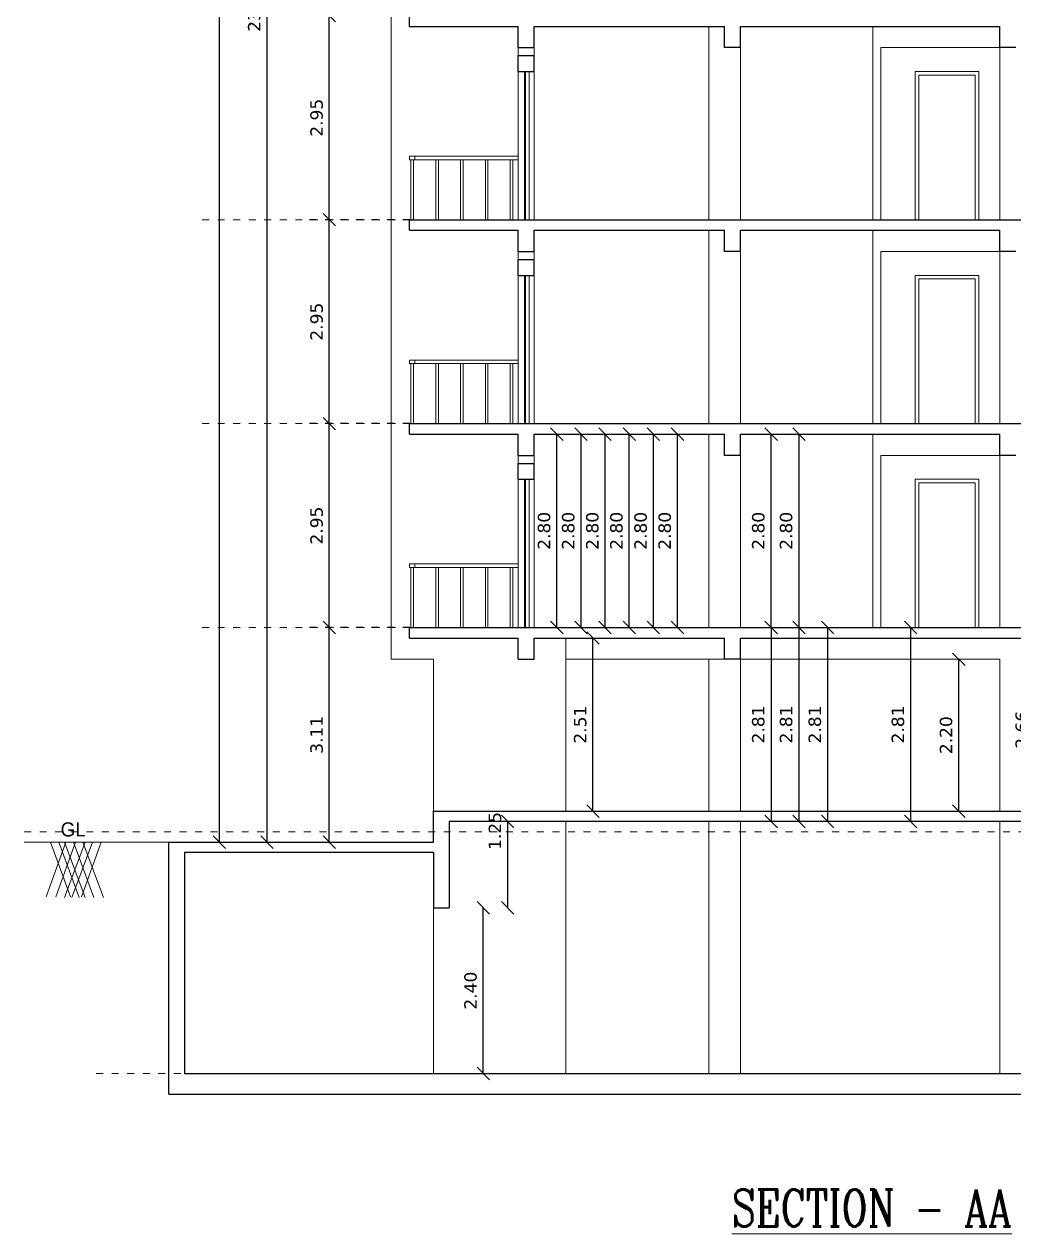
# Model space of a CAD drawing. Header units: metres. Extents: x 609 to 1377, y 679 to 857.
# Drawn here: x 1032.43 to 1046.76, y 678.72 to 696.24 of the extents above; entities that cross this region are included whole.
import ezdxf

# ---------------------------------------------------------------- set-up
doc = ezdxf.new("R2010")
doc.units = ezdxf.units.M
doc.header["$MEASUREMENT"] = 0
doc.header["$PDMODE"] = 2
doc.header["$PDSIZE"] = 50
for name, pattern in [('DOT2', [0.125, 0, -0.125]), ('DOTX2', [0.5, 0, -0.5]), ('HIDDEN', [0.375, 0.25, -0.125]), ('PHANTOM2', [1.25, 0.625, -0.125, 0.125, -0.125, 0.125, -0.125])]:
    doc.linetypes.add(name, pattern=pattern)
doc.layers.get('0').update_dxf_attribs({"lineweight": 0})
doc.layers.get('Defpoints').update_dxf_attribs({"lineweight": 0})
doc.layers.add('BLK_1_BASEMENT_-1_BLDG_FOOTPRINT', color=1, linetype='Continuous', plot=False)
for name, color, linetype, lineweight in [('BLK_1_DRIVERS_TOILET', 165, 'Continuous', 0), ('DIM', 3, 'Continuous', 0), ('DOOR', 8, 'Continuous', 0), ('ED', 30, 'Continuous', 0), ('TEXT', 7, 'Continuous', 0), ('wall', 7, 'Continuous', 0)]:
    doc.layers.add(name, color=color, linetype=linetype, lineweight=lineweight)
for name, color, linetype in [('BLK_1_FLR_0_AC_ROOM_1', 117, 'Continuous'), ('BLK_1_FLR_0_BATH_HT', 205, 'Continuous'), ('BLK_1_FLR_0_REGULAR_ROOM_1', 117, 'Continuous'), ('BLK_1_FLR_0_REGULAR_ROOM_2', 117, 'Continuous'), ('BLK_1_FLR_0_REGULAR_ROOM_3', 117, 'Continuous'), ('BLK_1_FLR_1_AC_ROOM_1', 117, 'Continuous'), ('BLK_1_FLR_1_AC_ROOM_2', 117, 'Continuous'), ('BLK_1_FLR_1_AC_ROOM_3', 117, 'Continuous'), ('BLK_1_FLR_1_AC_ROOM_4', 117, 'Continuous'), ('BLK_1_FLR_1_AC_ROOM_5', 117, 'Continuous'), ('BLK_1_FLR_1_AC_ROOM_6', 117, 'Continuous'), ('BLK_1_FLR_1_REGULAR_ROOM_1', 117, 'Continuous'), ('BLK_1_FLR_1_REGULAR_ROOM_2', 117, 'Continuous'), ('COLUMN', 2, 'Continuous'), ('flr hts', 252, 'HIDDEN')]:
    doc.layers.add(name, color=color, linetype=linetype)
doc.styles.add('GPL$0$ROMANC', font='romanc', dxfattribs={"width": 0.75})
doc.styles.get("Standard").update_dxf_attribs({"font": 'verdana.ttf', "height": 0.18})
doc.styles.add('USA', font='GOTHIC.TTF', dxfattribs={"width": 0.8})
doc.dimstyles.new('ED', dxfattribs={"dimscale": 0, "dimtxt": 0.18, "dimasz": 0.18, "dimexe": 0, "dimexo": 0, "dimgap": 0.09, "dimtad": 1, "dimtoh": 1, "dimzin": 3, "dimdsep": 46, "dimtxsty": 'Standard', "dimblk": 'OBLIQUE', "dimcen": 0.09, "dimse1": 1, "dimse2": 1, "dimclrd": 251, "dimclrt": 30, "dimadec": 0, "dimazin": 0, "dimtfac": 1, "dimtmove": 0, "dimatfit": 3, "dimldrblk": 'ARCHTICK', "dimfxl": 1, "dimtolj": 1, "dimtzin": 0, "dimarcsym": 0})
doc.dimstyles.get("Standard").update_dxf_attribs({"dimscale": 0, "dimtxt": 0.18, "dimasz": 0.18, "dimexe": 0.18, "dimexo": 0.0625, "dimgap": 0.09, "dimtad": 1, "dimtoh": 1, "dimzin": 0, "dimdsep": 46, "dimtxsty": 'Standard', "dimblk": 'OBLIQUE', "dimcen": 0.09, "dimse1": 1, "dimse2": 1, "dimadec": 0, "dimazin": 0, "dimtfac": 1, "dimtofl": 0, "dimtmove": 0, "dimatfit": 3, "dimldrblk": 'OBLIQUE', "dimfxl": 1, "dimtolj": 1, "dimtzin": 0, "dimarcsym": 0})

# ---------------------------------------------------------------- blocks, each defined once
blk = doc.blocks.new('_Oblique')
at = {"color": 0, "linetype": 'ByBlock', "lineweight": -2}
blk.add_line((-0.5, -0.5), (0.5, 0.5), dxfattribs=at)
blk = doc.blocks.new('*D91')
at = {"layer": 'Defpoints', "color": 0}
for p in [(1036.844, 687.498), (1038.352, 687.498), (1038.352, 684.388)]:
    blk.add_point(p, dxfattribs=at)
at = {"layer": 'ED', "color": 251, "lineweight": -2}
blk.add_line((1036.844, 684.388), (1036.844, 687.498), dxfattribs=at)
at = {"layer": 'ED', "color": 251, "lineweight": -2, "xscale": 0.18, "yscale": 0.18, "zscale": 0.18}
for p, rotation in [((1036.844, 687.498), 90), ((1036.844, 684.388), 270)]:
    blk.add_blockref('_Oblique', p, dxfattribs=dict(at, rotation=rotation))
at = {"layer": 'ED', "color": 30, "insert": (1036.661, 685.943), "char_height": 0.18, "attachment_point": 5, "rotation": 90}
blk.add_mtext('\\A1;3.11', dxfattribs=at)
blk = doc.blocks.new('_ArchTick')
at = {"color": 0, "const_width": 0.15}
blk.add_lwpolyline([(-0.5, -0.5), (0.5, 0.5)], dxfattribs=at)
blk = doc.blocks.new('*D92')
at = {"layer": 'Defpoints', "color": 0}
for p in [(1036.844, 690.451), (1038.007, 690.451), (1038.252, 687.498)]:
    blk.add_point(p, dxfattribs=at)
at = {"layer": 'ED', "color": 251, "lineweight": -2}
blk.add_line((1036.844, 687.498), (1036.844, 690.451), dxfattribs=at)
at = {"layer": 'ED', "color": 251, "lineweight": -2, "xscale": 0.18, "yscale": 0.18, "zscale": 0.18}
for p, rotation in [((1036.844, 690.451), 90), ((1036.844, 687.498), 270)]:
    blk.add_blockref('_Oblique', p, dxfattribs=dict(at, rotation=rotation))
at = {"layer": 'ED', "color": 30, "insert": (1036.661, 688.974), "char_height": 0.18, "attachment_point": 5, "rotation": 90}
blk.add_mtext('\\A1;2.95', dxfattribs=at)
blk = doc.blocks.new('*D93')
at = {"layer": 'Defpoints', "color": 0}
for p in [(1036.844, 693.404), (1038.007, 693.404), (1038.007, 690.451)]:
    blk.add_point(p, dxfattribs=at)
at = {"layer": 'ED', "color": 251, "lineweight": -2}
blk.add_line((1036.844, 690.451), (1036.844, 693.404), dxfattribs=at)
at = {"layer": 'ED', "color": 251, "lineweight": -2, "xscale": 0.18, "yscale": 0.18, "zscale": 0.18}
for p, rotation in [((1036.844, 693.404), 90), ((1036.844, 690.451), 270)]:
    blk.add_blockref('_Oblique', p, dxfattribs=dict(at, rotation=rotation))
at = {"layer": 'ED', "color": 30, "insert": (1036.661, 691.928), "char_height": 0.18, "attachment_point": 5, "rotation": 90}
blk.add_mtext('\\A1;2.95', dxfattribs=at)
blk = doc.blocks.new('*D94')
at = {"layer": 'Defpoints', "color": 0}
for p in [(1036.844, 696.358), (1038.007, 696.358), (1038.007, 693.404)]:
    blk.add_point(p, dxfattribs=at)
at = {"layer": 'ED', "color": 251, "lineweight": -2}
blk.add_line((1036.844, 693.404), (1036.844, 696.358), dxfattribs=at)
at = {"layer": 'ED', "color": 251, "lineweight": -2, "xscale": 0.18, "yscale": 0.18, "zscale": 0.18}
for p, rotation in [((1036.844, 696.358), 90), ((1036.844, 693.404), 270)]:
    blk.add_blockref('_Oblique', p, dxfattribs=dict(at, rotation=rotation))
at = {"layer": 'ED', "color": 30, "insert": (1036.661, 694.881), "char_height": 0.18, "attachment_point": 5, "rotation": 90}
blk.add_mtext('\\A1;2.95', dxfattribs=at)
blk = doc.blocks.new('*D28')
at = {"layer": 'Defpoints', "color": 0}
for p in [(1035.942, 708.171), (1036.844, 708.171), (1036.844, 684.388)]:
    blk.add_point(p, dxfattribs=at)
at = {"layer": 'ED', "color": 251, "lineweight": -2}
blk.add_line((1035.942, 684.388), (1035.942, 708.171), dxfattribs=at)
at = {"layer": 'ED', "color": 251, "lineweight": -2, "xscale": 0.18, "yscale": 0.18, "zscale": 0.18}
for p, rotation in [((1035.942, 708.171), 90), ((1035.942, 684.388), 270)]:
    blk.add_blockref('_Oblique', p, dxfattribs=dict(at, rotation=rotation))
at = {"layer": 'ED', "color": 30, "insert": (1035.758, 696.479), "char_height": 0.18, "attachment_point": 5, "rotation": 90}
blk.add_mtext('\\A1;23.78', dxfattribs=at)
blk = doc.blocks.new('*D97')
at = {"layer": 'Defpoints', "color": 0}
for p in [(1035.252, 714.304), (1046.556, 714.304), (1036.126, 684.388)]:
    blk.add_point(p, dxfattribs=at)
at = {"layer": 'ED', "color": 251, "lineweight": -2}
blk.add_line((1035.252, 684.388), (1035.252, 714.304), dxfattribs=at)
at = {"layer": 'ED', "color": 251, "lineweight": -2, "xscale": 0.18, "yscale": 0.18, "zscale": 0.18}
for p, rotation in [((1035.252, 714.304), 90), ((1035.252, 684.388), 270)]:
    blk.add_blockref('_Oblique', p, dxfattribs=dict(at, rotation=rotation))
at = {"layer": 'ED', "color": 30, "insert": (1035.069, 699.496), "char_height": 0.18, "attachment_point": 5, "rotation": 90}
blk.add_mtext('\\A1;29.92', dxfattribs=at)
blk = doc.blocks.new('*D99')
at = {"layer": 'Defpoints', "color": 0}
for p in [(1045.96, 687.038), (1046.556, 687.038), (1046.556, 684.838)]:
    blk.add_point(p, dxfattribs=at)
at = {"layer": 'ED', "color": 251, "lineweight": -2}
blk.add_line((1045.96, 684.838), (1045.96, 687.038), dxfattribs=at)
at = {"layer": 'ED', "color": 251, "lineweight": -2, "xscale": 0.18, "yscale": 0.18, "zscale": 0.18}
for p, rotation in [((1045.96, 687.038), 90), ((1045.96, 684.838), 270)]:
    blk.add_blockref('_Oblique', p, dxfattribs=dict(at, rotation=rotation))
at = {"layer": 'ED', "color": 30, "insert": (1045.776, 685.938), "char_height": 0.18, "attachment_point": 5, "rotation": 90}
blk.add_mtext('\\A1;2.20', dxfattribs=at)
blk = doc.blocks.new('*D142')
at = {"layer": 'BLK_1_FLR_0_REGULAR_ROOM_1', "color": 0, "lineweight": -2}
blk.add_line((1043.242, 687.498), (1043.242, 684.688), dxfattribs=at)
at = {"layer": 'Defpoints', "color": 0}
for p in [(1042.799, 687.498), (1042.799, 684.688), (1043.242, 684.688)]:
    blk.add_point(p, dxfattribs=at)
at = {"layer": 'BLK_1_FLR_0_REGULAR_ROOM_1', "color": 0, "lineweight": -2, "xscale": 0.18, "yscale": 0.18, "zscale": 0.18}
for p, rotation in [((1043.242, 687.498), 90), ((1043.242, 684.688), 270)]:
    blk.add_blockref('_Oblique', p, dxfattribs=dict(at, rotation=rotation))
at = {"layer": 'BLK_1_FLR_0_REGULAR_ROOM_1', "color": 0, "insert": (1043.057, 686.093), "char_height": 0.18, "attachment_point": 5, "rotation": 90}
blk.add_mtext('\\A1;2.81', dxfattribs=at)
blk = doc.blocks.new('*D143')
at = {"layer": 'BLK_1_FLR_0_REGULAR_ROOM_2', "color": 0, "lineweight": -2}
blk.add_line((1043.644, 687.498), (1043.644, 684.688), dxfattribs=at)
at = {"layer": 'Defpoints', "color": 0}
for p in [(1042.799, 687.498), (1042.799, 684.688), (1043.644, 684.688)]:
    blk.add_point(p, dxfattribs=at)
at = {"layer": 'BLK_1_FLR_0_REGULAR_ROOM_2', "color": 0, "lineweight": -2, "xscale": 0.18, "yscale": 0.18, "zscale": 0.18}
for p, rotation in [((1043.644, 687.498), 90), ((1043.644, 684.688), 270)]:
    blk.add_blockref('_Oblique', p, dxfattribs=dict(at, rotation=rotation))
at = {"layer": 'BLK_1_FLR_0_REGULAR_ROOM_2', "color": 0, "insert": (1043.46, 686.093), "char_height": 0.18, "attachment_point": 5, "rotation": 90}
blk.add_mtext('\\A1;2.81', dxfattribs=at)
blk = doc.blocks.new('*D144')
at = {"layer": 'BLK_1_FLR_1_REGULAR_ROOM_1', "color": 0, "lineweight": -2}
blk.add_line((1043.242, 687.498), (1043.242, 690.298), dxfattribs=at)
at = {"layer": 'Defpoints', "color": 0}
for p in [(1042.799, 690.298), (1043.242, 690.298), (1042.799, 687.498)]:
    blk.add_point(p, dxfattribs=at)
at = {"layer": 'BLK_1_FLR_1_REGULAR_ROOM_1', "color": 0, "lineweight": -2, "xscale": 0.18, "yscale": 0.18, "zscale": 0.18}
for p, rotation in [((1043.242, 690.298), 90), ((1043.242, 687.498), 270)]:
    blk.add_blockref('_Oblique', p, dxfattribs=dict(at, rotation=rotation))
at = {"layer": 'BLK_1_FLR_1_REGULAR_ROOM_1', "color": 0, "insert": (1043.057, 688.898), "char_height": 0.18, "attachment_point": 5, "rotation": 90}
blk.add_mtext('\\A1;2.80', dxfattribs=at)
blk = doc.blocks.new('*D145')
at = {"layer": 'BLK_1_FLR_1_REGULAR_ROOM_2', "color": 0, "lineweight": -2}
blk.add_line((1043.644, 690.298), (1043.644, 687.498), dxfattribs=at)
at = {"layer": 'Defpoints', "color": 0}
for p in [(1042.799, 690.298), (1042.799, 687.498), (1043.644, 687.498)]:
    blk.add_point(p, dxfattribs=at)
at = {"layer": 'BLK_1_FLR_1_REGULAR_ROOM_2', "color": 0, "lineweight": -2, "xscale": 0.18, "yscale": 0.18, "zscale": 0.18}
for p, rotation in [((1043.644, 690.298), 90), ((1043.644, 687.498), 270)]:
    blk.add_blockref('_Oblique', p, dxfattribs=dict(at, rotation=rotation))
at = {"layer": 'BLK_1_FLR_1_REGULAR_ROOM_2', "color": 0, "insert": (1043.46, 688.898), "char_height": 0.18, "attachment_point": 5, "rotation": 90}
blk.add_mtext('\\A1;2.80', dxfattribs=at)
blk = doc.blocks.new('*D179')
at = {"layer": 'BLK_1_FLR_1_AC_ROOM_1', "color": 0, "lineweight": -2}
blk.add_line((1040.139, 687.498), (1040.139, 690.298), dxfattribs=at)
at = {"layer": 'Defpoints', "color": 0}
for p in [(1039.809, 690.298), (1040.139, 690.298), (1039.809, 687.498)]:
    blk.add_point(p, dxfattribs=at)
at = {"layer": 'BLK_1_FLR_1_AC_ROOM_1', "color": 0, "lineweight": -2, "xscale": 0.18, "yscale": 0.18, "zscale": 0.18}
for p, rotation in [((1040.139, 690.298), 90), ((1040.139, 687.498), 270)]:
    blk.add_blockref('_Oblique', p, dxfattribs=dict(at, rotation=rotation))
at = {"layer": 'BLK_1_FLR_1_AC_ROOM_1', "color": 0, "insert": (1039.955, 688.898), "char_height": 0.18, "attachment_point": 5, "rotation": 90}
blk.add_mtext('\\A1;2.80', dxfattribs=at)
blk = doc.blocks.new('*D315')
at = {"layer": 'BLK_1_FLR_1_AC_ROOM_2', "color": 0, "lineweight": -2}
blk.add_line((1040.489, 687.498), (1040.489, 690.298), dxfattribs=at)
at = {"layer": 'Defpoints', "color": 0}
for p in [(1040.139, 690.298), (1040.489, 690.298), (1040.255, 687.498)]:
    blk.add_point(p, dxfattribs=at)
at = {"layer": 'BLK_1_FLR_1_AC_ROOM_2', "color": 0, "lineweight": -2, "xscale": 0.18, "yscale": 0.18, "zscale": 0.18}
for p, rotation in [((1040.489, 690.298), 90), ((1040.489, 687.498), 270)]:
    blk.add_blockref('_Oblique', p, dxfattribs=dict(at, rotation=rotation))
at = {"layer": 'BLK_1_FLR_1_AC_ROOM_2', "color": 0, "insert": (1040.305, 688.898), "char_height": 0.18, "attachment_point": 5, "rotation": 90}
blk.add_mtext('\\A1;2.80', dxfattribs=at)
blk = doc.blocks.new('*D316')
at = {"layer": 'BLK_1_FLR_1_AC_ROOM_3', "color": 0, "lineweight": -2}
blk.add_line((1040.838, 687.498), (1040.838, 690.298), dxfattribs=at)
at = {"layer": 'Defpoints', "color": 0}
for p in [(1040.489, 690.298), (1040.838, 690.298), (1040.605, 687.498)]:
    blk.add_point(p, dxfattribs=at)
at = {"layer": 'BLK_1_FLR_1_AC_ROOM_3', "color": 0, "lineweight": -2, "xscale": 0.18, "yscale": 0.18, "zscale": 0.18}
for p, rotation in [((1040.838, 690.298), 90), ((1040.838, 687.498), 270)]:
    blk.add_blockref('_Oblique', p, dxfattribs=dict(at, rotation=rotation))
at = {"layer": 'BLK_1_FLR_1_AC_ROOM_3', "color": 0, "insert": (1040.654, 688.898), "char_height": 0.18, "attachment_point": 5, "rotation": 90}
blk.add_mtext('\\A1;2.80', dxfattribs=at)
blk = doc.blocks.new('*D317')
at = {"layer": 'BLK_1_FLR_1_AC_ROOM_4', "color": 0, "lineweight": -2}
blk.add_line((1041.187, 687.498), (1041.187, 690.298), dxfattribs=at)
at = {"layer": 'Defpoints', "color": 0}
for p in [(1040.838, 690.298), (1041.187, 690.298), (1040.954, 687.498)]:
    blk.add_point(p, dxfattribs=at)
at = {"layer": 'BLK_1_FLR_1_AC_ROOM_4', "color": 0, "lineweight": -2, "xscale": 0.18, "yscale": 0.18, "zscale": 0.18}
for p, rotation in [((1041.187, 690.298), 90), ((1041.187, 687.498), 270)]:
    blk.add_blockref('_Oblique', p, dxfattribs=dict(at, rotation=rotation))
at = {"layer": 'BLK_1_FLR_1_AC_ROOM_4', "color": 0, "insert": (1041.003, 688.898), "char_height": 0.18, "attachment_point": 5, "rotation": 90}
blk.add_mtext('\\A1;2.80', dxfattribs=at)
blk = doc.blocks.new('*D318')
at = {"layer": 'BLK_1_FLR_1_AC_ROOM_5', "color": 0, "lineweight": -2}
blk.add_line((1041.537, 687.498), (1041.537, 690.298), dxfattribs=at)
at = {"layer": 'Defpoints', "color": 0}
for p in [(1041.187, 690.298), (1041.537, 690.298), (1041.303, 687.498)]:
    blk.add_point(p, dxfattribs=at)
at = {"layer": 'BLK_1_FLR_1_AC_ROOM_5', "color": 0, "lineweight": -2, "xscale": 0.18, "yscale": 0.18, "zscale": 0.18}
for p, rotation in [((1041.537, 690.298), 90), ((1041.537, 687.498), 270)]:
    blk.add_blockref('_Oblique', p, dxfattribs=dict(at, rotation=rotation))
at = {"layer": 'BLK_1_FLR_1_AC_ROOM_5', "color": 0, "insert": (1041.353, 688.898), "char_height": 0.18, "attachment_point": 5, "rotation": 90}
blk.add_mtext('\\A1;2.80', dxfattribs=at)
blk = doc.blocks.new('*D319')
at = {"layer": 'BLK_1_FLR_1_AC_ROOM_6', "color": 0, "lineweight": -2}
blk.add_line((1041.886, 687.498), (1041.886, 690.298), dxfattribs=at)
at = {"layer": 'Defpoints', "color": 0}
for p in [(1041.537, 690.298), (1041.886, 690.298), (1041.653, 687.498)]:
    blk.add_point(p, dxfattribs=at)
at = {"layer": 'BLK_1_FLR_1_AC_ROOM_6', "color": 0, "lineweight": -2, "xscale": 0.18, "yscale": 0.18, "zscale": 0.18}
for p, rotation in [((1041.886, 690.298), 90), ((1041.886, 687.498), 270)]:
    blk.add_blockref('_Oblique', p, dxfattribs=dict(at, rotation=rotation))
at = {"layer": 'BLK_1_FLR_1_AC_ROOM_6', "color": 0, "insert": (1041.702, 688.898), "char_height": 0.18, "attachment_point": 5, "rotation": 90}
blk.add_mtext('\\A1;2.80', dxfattribs=at)
blk = doc.blocks.new('*D320')
at = {"layer": 'BLK_1_FLR_0_BATH_HT', "color": 0, "lineweight": -2}
blk.add_line((1045.263, 684.688), (1045.263, 687.498), dxfattribs=at)
at = {"layer": 'Defpoints', "color": 0}
for p in [(1043.953, 687.498), (1045.263, 687.498), (1043.953, 684.688)]:
    blk.add_point(p, dxfattribs=at)
at = {"layer": 'BLK_1_FLR_0_BATH_HT', "color": 0, "lineweight": -2, "xscale": 0.18, "yscale": 0.18, "zscale": 0.18}
for p, rotation in [((1045.263, 687.498), 90), ((1045.263, 684.688), 270)]:
    blk.add_blockref('_Oblique', p, dxfattribs=dict(at, rotation=rotation))
at = {"layer": 'BLK_1_FLR_0_BATH_HT', "color": 0, "insert": (1045.079, 686.093), "char_height": 0.18, "attachment_point": 5, "rotation": 90}
blk.add_mtext('\\A1;2.81', dxfattribs=at)
blk = doc.blocks.new('*D321')
at = {"layer": 'BLK_1_FLR_0_AC_ROOM_1', "color": 0, "lineweight": -2}
blk.add_line((1040.662, 684.838), (1040.662, 687.344), dxfattribs=at)
at = {"layer": 'Defpoints', "color": 0}
for p in [(1040.269, 687.344), (1040.662, 687.344), (1040.269, 684.838)]:
    blk.add_point(p, dxfattribs=at)
at = {"layer": 'BLK_1_FLR_0_AC_ROOM_1', "color": 0, "lineweight": -2, "xscale": 0.18, "yscale": 0.18, "zscale": 0.18}
for p, rotation in [((1040.662, 687.344), 90), ((1040.662, 684.838), 270)]:
    blk.add_blockref('_Oblique', p, dxfattribs=dict(at, rotation=rotation))
at = {"layer": 'BLK_1_FLR_0_AC_ROOM_1', "color": 0, "insert": (1040.478, 686.091), "char_height": 0.18, "attachment_point": 5, "rotation": 90}
blk.add_mtext('\\A1;2.51', dxfattribs=at)
blk = doc.blocks.new('*D322')
at = {"layer": 'BLK_1_FLR_0_REGULAR_ROOM_3', "color": 0, "lineweight": -2}
blk.add_line((1044.06, 687.498), (1044.06, 684.688), dxfattribs=at)
at = {"layer": 'Defpoints', "color": 0}
for p in [(1043.617, 687.498), (1043.617, 684.688), (1044.06, 684.688)]:
    blk.add_point(p, dxfattribs=at)
at = {"layer": 'BLK_1_FLR_0_REGULAR_ROOM_3', "color": 0, "lineweight": -2, "xscale": 0.18, "yscale": 0.18, "zscale": 0.18}
for p, rotation in [((1044.06, 687.498), 90), ((1044.06, 684.688), 270)]:
    blk.add_blockref('_Oblique', p, dxfattribs=dict(at, rotation=rotation))
at = {"layer": 'BLK_1_FLR_0_REGULAR_ROOM_3', "color": 0, "insert": (1043.876, 686.093), "char_height": 0.18, "attachment_point": 5, "rotation": 90}
blk.add_mtext('\\A1;2.81', dxfattribs=at)
blk = doc.blocks.new('*D324')
at = {"layer": 'BLK_1_BASEMENT_-1_BLDG_FOOTPRINT', "color": 0, "lineweight": -2}
blk.add_line((1039.074, 681.038), (1039.074, 683.438), dxfattribs=at)
at = {"layer": 'Defpoints', "color": 0}
for p in [(1038.582, 683.438), (1039.074, 683.438), (1042.339, 681.038)]:
    blk.add_point(p, dxfattribs=at)
at = {"layer": 'BLK_1_BASEMENT_-1_BLDG_FOOTPRINT', "color": 0, "lineweight": -2, "xscale": 0.18, "yscale": 0.18, "zscale": 0.18}
for p, rotation in [((1039.074, 683.438), 90), ((1039.074, 681.038), 270)]:
    blk.add_blockref('_Oblique', p, dxfattribs=dict(at, rotation=rotation))
at = {"layer": 'BLK_1_BASEMENT_-1_BLDG_FOOTPRINT', "color": 0, "insert": (1038.89, 682.238), "char_height": 0.18, "attachment_point": 5, "rotation": 90}
blk.add_mtext('\\A1;2.40', dxfattribs=at)
blk = doc.blocks.new('*D334')
at = {"layer": 'BLK_1_BASEMENT_-1_BLDG_FOOTPRINT', "color": 0, "lineweight": -2}
blk.add_line((1039.428, 683.438), (1039.428, 684.688), dxfattribs=at)
at = {"layer": 'Defpoints', "color": 0}
for p in [(1038.582, 684.688), (1039.428, 684.688), (1038.582, 683.438)]:
    blk.add_point(p, dxfattribs=at)
at = {"layer": 'BLK_1_BASEMENT_-1_BLDG_FOOTPRINT', "color": 0, "lineweight": -2, "xscale": 0.18, "yscale": 0.18, "zscale": 0.18}
for p, rotation in [((1039.428, 684.688), 90), ((1039.428, 683.438), 270)]:
    blk.add_blockref('_Oblique', p, dxfattribs=dict(at, rotation=rotation))
at = {"layer": 'BLK_1_BASEMENT_-1_BLDG_FOOTPRINT', "color": 0, "insert": (1039.244, 684.551), "char_height": 0.18, "attachment_point": 5, "rotation": 90}
blk.add_mtext('\\A1;1.25', dxfattribs=at)
blk = doc.blocks.new('*D357')
at = {"layer": 'BLK_1_DRIVERS_TOILET', "color": 0, "linetype": 'PHANTOM2', "lineweight": -2}
blk.add_line((1047.055, 684.688), (1047.055, 687.344), dxfattribs=at)
at = {"layer": 'Defpoints', "color": 0}
for p in [(1046.556, 687.344), (1047.055, 687.344), (1046.556, 684.688)]:
    blk.add_point(p, dxfattribs=at)
at = {"layer": 'BLK_1_DRIVERS_TOILET', "color": 0, "lineweight": -2, "xscale": 0.18, "yscale": 0.18, "zscale": 0.18}
for p, rotation in [((1047.055, 687.344), 90), ((1047.055, 684.688), 270)]:
    blk.add_blockref('_Oblique', p, dxfattribs=dict(at, rotation=rotation))
at = {"layer": 'BLK_1_DRIVERS_TOILET', "color": 0, "insert": (1046.872, 686.016), "char_height": 0.18, "attachment_point": 5, "rotation": 90}
blk.add_mtext('\\A1;2.66', dxfattribs=at)

msp = doc.modelspace()

# ---------------------------------------------------------------- linework, layer by layer
at = {"color": 251, "linetype": 'DOT2'}
for p, q in [((1035.003, 693.404), (1054.265, 693.404)), ((1035.003, 690.451), (1054.265, 690.451)), ((1035.003, 687.498), (1054.265, 687.498)), ((1032.426, 684.538), (1057.817, 684.538)), ((1033.468, 681.038), (1056.714, 681.038))]:
    msp.add_line(p, q, dxfattribs=at)
msp.add_line((1034.519, 684.388), (1032.426, 684.388))
at = {"layer": 'COLUMN', "linetype": 'Continuous'}
for p, q in [((1038.007, 696.204), (1038.007, 696.358)), ((1038.007, 696.204), (1039.579, 696.204)), ((1039.579, 695.898), (1039.579, 696.204)), ((1039.809, 695.898), (1039.809, 696.204)), ((1039.809, 696.204), (1042.569, 696.204)), ((1042.569, 695.898), (1042.569, 696.204)), ((1042.799, 696.204), (1046.556, 696.204)), ((1042.799, 695.898), (1042.799, 696.204)), ((1046.556, 695.898), (1046.556, 696.204)), ((1039.579, 695.898), (1039.809, 695.898)), ((1042.799, 695.898), (1042.569, 695.898)), ((1046.786, 695.898), (1046.556, 695.898)), ((1039.579, 695.781), (1039.809, 695.781)), ((1039.579, 695.551), (1039.579, 695.781)), ((1039.809, 695.551), (1039.809, 695.781)), ((1039.579, 695.551), (1039.809, 695.551)), ((1038.007, 693.404), (1050.542, 693.404)), ((1038.007, 693.251), (1038.007, 693.404)), ((1038.007, 693.251), (1039.579, 693.251)), ((1039.579, 692.944), (1039.579, 693.251)), ((1039.809, 692.944), (1039.809, 693.251)), ((1039.809, 693.251), (1042.569, 693.251)), ((1042.569, 692.944), (1042.569, 693.251)), ((1042.799, 693.251), (1046.556, 693.251)), ((1042.799, 692.944), (1042.799, 693.251)), ((1046.556, 692.944), (1046.556, 693.251)), ((1039.579, 692.944), (1039.809, 692.944)), ((1042.799, 692.944), (1042.569, 692.944)), ((1046.786, 692.944), (1046.556, 692.944)), ((1039.579, 692.828), (1039.809, 692.828)), ((1039.579, 692.598), (1039.579, 692.828)), ((1039.809, 692.598), (1039.809, 692.828)), ((1039.579, 692.598), (1039.809, 692.598)), ((1038.007, 690.451), (1050.542, 690.451)), ((1038.007, 690.298), (1038.007, 690.451)), ((1038.007, 690.298), (1039.579, 690.298)), ((1039.579, 689.991), (1039.579, 690.298)), ((1039.809, 689.991), (1039.809, 690.298)), ((1039.809, 690.298), (1042.569, 690.298)), ((1042.569, 689.991), (1042.569, 690.298)), ((1042.799, 690.298), (1046.556, 690.298)), ((1042.799, 689.991), (1042.799, 690.298)), ((1046.556, 689.991), (1046.556, 690.298)), ((1039.579, 689.991), (1039.809, 689.991)), ((1042.799, 689.991), (1042.569, 689.991)), ((1046.786, 689.991), (1046.556, 689.991)), ((1039.579, 689.874), (1039.809, 689.874)), ((1039.579, 689.644), (1039.579, 689.874)), ((1039.809, 689.644), (1039.809, 689.874)), ((1039.579, 689.644), (1039.809, 689.644)), ((1038.007, 687.498), (1050.542, 687.498)), ((1038.007, 687.344), (1038.007, 687.498)), ((1038.007, 687.344), (1039.579, 687.344)), ((1039.579, 687.038), (1039.579, 687.344)), ((1039.809, 687.038), (1039.809, 687.344)), ((1039.809, 687.344), (1042.569, 687.344)), ((1042.569, 687.038), (1042.569, 687.344)), ((1042.799, 687.344), (1048.856, 687.344)), ((1042.799, 687.038), (1042.799, 687.344)), ((1039.579, 687.038), (1039.809, 687.038)), ((1042.799, 687.038), (1042.569, 687.038)), ((1038.352, 684.388), (1038.352, 684.838)), ((1038.352, 684.838), (1052.881, 684.838)), ((1052.651, 684.688), (1038.582, 684.688)), ((1038.582, 684.688), (1038.582, 683.438)), ((1034.519, 684.388), (1038.352, 684.388)), ((1034.519, 680.738), (1034.519, 684.388)), ((1038.352, 684.238), (1034.749, 684.238)), ((1034.749, 684.238), (1034.749, 681.038)), ((1038.352, 684.238), (1038.352, 683.438)), ((1038.352, 683.438), (1038.582, 683.438)), ((1034.749, 681.038), (1056.484, 681.038)), ((1034.519, 680.738), (1056.714, 680.738))]:
    msp.add_line(p, q, dxfattribs=at)
at = {"layer": 'DOOR', "linetype": 'Continuous'}
for p, q in [((1039.669, 695.551), (1039.669, 693.404)), ((1039.683, 695.551), (1039.683, 693.404)), ((1039.738, 695.551), (1039.738, 693.404)), ((1038.007, 694.324), (1038.084, 694.324)), ((1038.084, 694.324), (1039.579, 694.324)), ((1038.027, 694.273), (1038.027, 693.404)), ((1038.065, 694.273), (1038.065, 693.404)), ((1038.084, 694.273), (1039.579, 694.273)), ((1038.386, 694.273), (1038.386, 693.404)), ((1038.424, 694.273), (1038.424, 693.404)), ((1038.745, 694.273), (1038.745, 693.404)), ((1038.783, 694.273), (1038.783, 693.404)), ((1039.104, 694.273), (1039.104, 693.404)), ((1039.142, 694.273), (1039.142, 693.404)), ((1039.463, 694.273), (1039.463, 693.404)), ((1039.501, 694.273), (1039.501, 693.404)), ((1039.669, 692.598), (1039.669, 690.451)), ((1039.683, 692.598), (1039.683, 690.451)), ((1039.738, 692.598), (1039.738, 690.451)), ((1038.007, 691.371), (1038.084, 691.371)), ((1038.084, 691.371), (1039.579, 691.371)), ((1038.027, 691.32), (1038.027, 690.451)), ((1038.065, 691.32), (1038.065, 690.451)), ((1038.084, 691.32), (1039.579, 691.32)), ((1038.386, 691.32), (1038.386, 690.451)), ((1038.424, 691.32), (1038.424, 690.451)), ((1038.745, 691.32), (1038.745, 690.451)), ((1038.783, 691.32), (1038.783, 690.451)), ((1039.104, 691.32), (1039.104, 690.451)), ((1039.142, 691.32), (1039.142, 690.451)), ((1039.463, 691.32), (1039.463, 690.451)), ((1039.501, 691.32), (1039.501, 690.451)), ((1039.669, 689.644), (1039.669, 687.498)), ((1039.683, 689.644), (1039.683, 687.498)), ((1039.738, 689.644), (1039.738, 687.498)), ((1038.007, 688.418), (1038.084, 688.418)), ((1038.027, 688.367), (1038.027, 687.498)), ((1038.065, 688.367), (1038.065, 687.498)), ((1038.084, 688.418), (1039.579, 688.418)), ((1038.084, 688.367), (1039.579, 688.367)), ((1038.386, 688.367), (1038.386, 687.498)), ((1038.424, 688.367), (1038.424, 687.498)), ((1038.745, 688.367), (1038.745, 687.498)), ((1038.783, 688.367), (1038.783, 687.498)), ((1039.104, 688.367), (1039.104, 687.498)), ((1039.142, 688.367), (1039.142, 687.498)), ((1039.463, 688.367), (1039.463, 687.498)), ((1039.501, 688.367), (1039.501, 687.498))]:
    msp.add_line(p, q, dxfattribs=at)
at = {"layer": 'DOOR'}
for p, q in [((1033.031, 684.388), (1032.744, 683.597)), ((1032.809, 684.388), (1033.095, 683.597)), ((1033.171, 684.388), (1032.884, 683.597)), ((1032.926, 684.388), (1033.223, 683.586)), ((1033.01, 684.388), (1033.307, 683.586)), ((1033.308, 684.388), (1033.011, 683.586)), ((1033.415, 684.388), (1033.117, 683.586)), ((1033.139, 684.388), (1033.436, 683.586)), ((1033.542, 684.388), (1033.255, 683.597)), ((1033.277, 684.388), (1033.574, 683.586))]:
    msp.add_line(p, q, dxfattribs=at)
at = {"layer": 'DOOR', "linetype": 'Continuous'}
for points in [[(1045.38, 693.404), (1045.38, 695.5), (1046.198, 695.5), (1046.198, 693.404)], [(1045.38, 690.451), (1045.38, 692.547), (1046.198, 692.547), (1046.198, 690.451)], [(1045.38, 687.498), (1045.38, 689.593), (1046.198, 689.593), (1046.198, 687.498)]]:
    msp.add_lwpolyline(points, dxfattribs=at)
at = {"layer": 'ED'}
for points in [[(1038.084, 694.273), (1038.007, 694.273), (1038.007, 694.324), (1038.084, 694.324)], [(1038.084, 691.32), (1038.007, 691.32), (1038.007, 691.371), (1038.084, 691.371)], [(1038.084, 688.367), (1038.007, 688.367), (1038.007, 688.418), (1038.084, 688.418)]]:
    msp.add_lwpolyline(points, close=True, dxfattribs=at)
at = {"layer": 'flr hts', "linetype": 'DOTX2', "ltscale": 0.25}
for p, q in [((1038.007, 693.404), (1036.452, 693.404)), ((1038.007, 690.451), (1036.452, 690.451)), ((1038.007, 687.498), (1036.452, 687.498))]:
    msp.add_line(p, q, dxfattribs=at)
at = {"layer": 'wall', "color": 1}
for p, q in [((1037.739, 687.038), (1037.739, 708.171)), ((1042.339, 696.204), (1042.339, 693.404)), ((1044.716, 693.404), (1044.716, 696.204)), ((1039.579, 695.898), (1039.579, 695.781)), ((1039.809, 695.898), (1039.809, 695.781)), ((1042.799, 695.898), (1042.799, 693.404)), ((1044.83, 693.404), (1044.83, 695.898)), ((1046.556, 695.898), (1044.83, 695.898)), ((1046.556, 693.404), (1046.556, 695.898)), ((1039.579, 695.551), (1039.579, 693.404)), ((1039.809, 695.551), (1039.809, 693.404)), ((1042.339, 693.251), (1042.339, 690.451)), ((1044.716, 690.451), (1044.716, 693.251)), ((1039.579, 692.944), (1039.579, 692.828)), ((1039.809, 692.944), (1039.809, 692.828)), ((1042.799, 692.944), (1042.799, 690.451)), ((1044.83, 690.451), (1044.83, 692.944)), ((1046.556, 692.944), (1044.83, 692.944)), ((1046.556, 690.451), (1046.556, 692.944)), ((1039.579, 692.598), (1039.579, 690.451)), ((1039.809, 692.598), (1039.809, 690.451)), ((1042.339, 690.298), (1042.339, 687.498)), ((1044.716, 687.498), (1044.716, 690.298)), ((1039.579, 689.991), (1039.579, 689.874)), ((1039.809, 689.991), (1039.809, 689.874)), ((1042.799, 689.991), (1042.799, 687.498)), ((1044.83, 687.498), (1044.83, 689.991)), ((1046.556, 689.991), (1044.83, 689.991)), ((1046.556, 687.498), (1046.556, 689.991)), ((1039.579, 689.644), (1039.579, 687.498)), ((1039.809, 689.644), (1039.809, 687.498)), ((1040.269, 684.838), (1040.269, 687.344)), ((1038.352, 687.038), (1037.739, 687.038)), ((1038.352, 684.838), (1038.352, 687.038)), ((1040.269, 687.038), (1046.556, 687.038)), ((1042.339, 684.838), (1042.339, 687.038)), ((1042.799, 684.838), (1042.799, 687.038)), ((1046.556, 684.838), (1046.556, 687.038)), ((1040.269, 681.038), (1040.269, 684.688)), ((1042.339, 681.038), (1042.339, 684.688)), ((1042.799, 681.038), (1042.799, 684.688)), ((1046.556, 681.038), (1046.556, 684.688)), ((1038.352, 683.438), (1038.352, 681.038))]:
    msp.add_line(p, q, dxfattribs=at)
for points in [[(1045.329, 693.404), (1045.329, 695.551), (1046.249, 695.551), (1046.249, 693.404)], [(1045.329, 690.451), (1045.329, 692.598), (1046.249, 692.598), (1046.249, 690.451)], [(1045.329, 687.498), (1045.329, 689.644), (1046.249, 689.644), (1046.249, 687.498)]]:
    msp.add_lwpolyline(points, dxfattribs=at)

# ---------------------------------------------------------------- texts
at = {"layer": 'DIM', "style": 'USA'}
msp.add_text('GL', height=0.2044, dxfattribs=at).set_placement((1032.953, 684.471))
at = {"layer": 'TEXT', "style": 'GPL$0$ROMANC', "width": 0.75}
msp.add_text('%%USECTION - AA', height=0.53667, dxfattribs=at).set_placement((1042.673, 678.823))

# ---------------------------------------------------------------- dimensions: what is measured, and where the dimension line sits
at = {"layer": 'BLK_1_BASEMENT_-1_BLDG_FOOTPRINT', "color": 2}
dim = msp.add_linear_dim(base=(1039.428, 684.688), p1=(1038.582, 683.438), p2=(1038.582, 684.688), angle=90, dimstyle='Standard', override={"dimscale": 1}, dxfattribs=at)
dim.commit()
dim.dimension.update_dxf_attribs({"geometry": '*D334', "text_midpoint": (1039.428, 684.551), "dimtype": 160})
at = {"layer": 'BLK_1_BASEMENT_-1_BLDG_FOOTPRINT', "color": 1}
dim = msp.add_linear_dim(base=(1039.074, 683.438), p1=(1042.339, 681.038), p2=(1038.582, 683.438), angle=90, dimstyle='Standard', override={"dimscale": 1}, dxfattribs=at)
dim.commit()
dim.dimension.update_dxf_attribs({"geometry": '*D324', "text_midpoint": (1038.89, 682.238)})
at = {"layer": 'BLK_1_DRIVERS_TOILET'}
dim = msp.add_linear_dim(base=(1047.055, 687.344), p1=(1046.556, 684.688), p2=(1046.556, 687.344), angle=90, dimstyle='Standard', override={"dimscale": 1, "dimfxl": 0, "dimarcsym": 2}, dxfattribs=at)
dim.commit()
dim.dimension.update_dxf_attribs({"geometry": '*D357', "text_midpoint": (1046.872, 686.016)})
at = {"layer": 'BLK_1_FLR_0_AC_ROOM_1', "color": 1}
dim = msp.add_linear_dim(base=(1040.662, 687.344), p1=(1040.269, 684.838), p2=(1040.269, 687.344), angle=90, dimstyle='Standard', override={"dimscale": 1}, dxfattribs=at)
dim.commit()
dim.dimension.update_dxf_attribs({"geometry": '*D321', "text_midpoint": (1040.478, 686.091)})
at = {"layer": 'BLK_1_FLR_0_BATH_HT'}
dim = msp.add_linear_dim(base=(1045.263, 687.498), p1=(1043.953, 684.688), p2=(1043.953, 687.498), angle=90, dimstyle='Standard', override={"dimscale": 1}, dxfattribs=at)
dim.commit()
dim.dimension.update_dxf_attribs({"geometry": '*D320', "text_midpoint": (1045.079, 686.093)})
at = {"layer": 'BLK_1_FLR_0_REGULAR_ROOM_1', "color": 1}
dim = msp.add_linear_dim(base=(1043.242, 684.688), p1=(1042.799, 687.498), p2=(1042.799, 684.688), angle=90, dimstyle='Standard', override={"dimscale": 1}, dxfattribs=at)
dim.commit()
dim.dimension.update_dxf_attribs({"geometry": '*D142', "text_midpoint": (1043.057, 686.093)})
at = {"layer": 'BLK_1_FLR_0_REGULAR_ROOM_2', "color": 1}
dim = msp.add_linear_dim(base=(1043.644, 684.688), p1=(1042.799, 687.498), p2=(1042.799, 684.688), angle=90, dimstyle='Standard', override={"dimscale": 1}, dxfattribs=at)
dim.commit()
dim.dimension.update_dxf_attribs({"geometry": '*D143', "text_midpoint": (1043.46, 686.093)})
at = {"layer": 'BLK_1_FLR_0_REGULAR_ROOM_3', "color": 1}
dim = msp.add_linear_dim(base=(1044.06, 684.688), p1=(1043.617, 687.498), p2=(1043.617, 684.688), angle=90, dimstyle='Standard', override={"dimscale": 1}, dxfattribs=at)
dim.commit()
dim.dimension.update_dxf_attribs({"geometry": '*D322', "text_midpoint": (1043.876, 686.093)})
at = {"layer": 'BLK_1_FLR_1_AC_ROOM_1', "color": 1}
dim = msp.add_linear_dim(base=(1040.139, 690.298), p1=(1039.809, 687.498), p2=(1039.809, 690.298), angle=90, dimstyle='Standard', override={"dimscale": 1}, dxfattribs=at)
dim.commit()
dim.dimension.update_dxf_attribs({"geometry": '*D179', "text_midpoint": (1039.955, 688.898)})
at = {"layer": 'BLK_1_FLR_1_AC_ROOM_2', "color": 1}
dim = msp.add_linear_dim(base=(1040.489, 690.298), p1=(1040.255, 687.498), p2=(1040.139, 690.298), angle=90, dimstyle='Standard', override={"dimscale": 1}, dxfattribs=at)
dim.commit()
dim.dimension.update_dxf_attribs({"geometry": '*D315', "text_midpoint": (1040.305, 688.898)})
at = {"layer": 'BLK_1_FLR_1_AC_ROOM_3', "color": 1}
dim = msp.add_linear_dim(base=(1040.838, 690.298), p1=(1040.605, 687.498), p2=(1040.489, 690.298), angle=90, dimstyle='Standard', override={"dimscale": 1}, dxfattribs=at)
dim.commit()
dim.dimension.update_dxf_attribs({"geometry": '*D316', "text_midpoint": (1040.654, 688.898)})
at = {"layer": 'BLK_1_FLR_1_AC_ROOM_4', "color": 1}
dim = msp.add_linear_dim(base=(1041.187, 690.298), p1=(1040.954, 687.498), p2=(1040.838, 690.298), angle=90, dimstyle='Standard', override={"dimscale": 1}, dxfattribs=at)
dim.commit()
dim.dimension.update_dxf_attribs({"geometry": '*D317', "text_midpoint": (1041.003, 688.898)})
at = {"layer": 'BLK_1_FLR_1_AC_ROOM_5', "color": 1}
dim = msp.add_linear_dim(base=(1041.537, 690.298), p1=(1041.303, 687.498), p2=(1041.187, 690.298), angle=90, dimstyle='Standard', override={"dimscale": 1}, dxfattribs=at)
dim.commit()
dim.dimension.update_dxf_attribs({"geometry": '*D318', "text_midpoint": (1041.353, 688.898)})
at = {"layer": 'BLK_1_FLR_1_AC_ROOM_6', "color": 1}
dim = msp.add_linear_dim(base=(1041.886, 690.298), p1=(1041.653, 687.498), p2=(1041.537, 690.298), angle=90, dimstyle='Standard', override={"dimscale": 1}, dxfattribs=at)
dim.commit()
dim.dimension.update_dxf_attribs({"geometry": '*D319', "text_midpoint": (1041.702, 688.898)})
at = {"layer": 'BLK_1_FLR_1_REGULAR_ROOM_1', "color": 1}
dim = msp.add_linear_dim(base=(1043.242, 690.298), p1=(1042.799, 687.498), p2=(1042.799, 690.298), angle=90, dimstyle='Standard', override={"dimscale": 1}, dxfattribs=at)
dim.commit()
dim.dimension.update_dxf_attribs({"geometry": '*D144', "text_midpoint": (1043.057, 688.898)})
at = {"layer": 'BLK_1_FLR_1_REGULAR_ROOM_2', "color": 1}
dim = msp.add_linear_dim(base=(1043.644, 687.498), p1=(1042.799, 690.298), p2=(1042.799, 687.498), angle=90, dimstyle='Standard', override={"dimscale": 1}, dxfattribs=at)
dim.commit()
dim.dimension.update_dxf_attribs({"geometry": '*D145', "text_midpoint": (1043.46, 688.898)})
at = {"layer": 'ED'}
for base, p1, p2, picture, middle in [((1035.252, 714.304), (1036.126, 684.388), (1046.556, 714.304), '*D97', (1035.252, 699.496)), ((1035.942, 708.171), (1036.844, 684.388), (1036.844, 708.171), '*D28', (1035.942, 696.479))]:
    dim = msp.add_linear_dim(base=base, p1=p1, p2=p2, angle=90, dimstyle='ED', override={"dimscale": 1, "dimpost": '\\X'}, dxfattribs=at)
    dim.commit()
    dim.dimension.update_dxf_attribs({"geometry": picture, "text_midpoint": middle, "dimtype": 160})
for base, p1, p2, picture, middle in [((1036.844, 696.358), (1038.007, 693.404), (1038.007, 696.358), '*D94', (1036.661, 694.881)), ((1036.844, 693.404), (1038.007, 690.451), (1038.007, 693.404), '*D93', (1036.661, 691.928)), ((1036.844, 690.451), (1038.252, 687.498), (1038.007, 690.451), '*D92', (1036.661, 688.974)), ((1036.844, 687.498), (1038.352, 684.388), (1038.352, 687.498), '*D91', (1036.661, 685.943)), ((1045.96, 687.038), (1046.556, 684.838), (1046.556, 687.038), '*D99', (1045.776, 685.938))]:
    dim = msp.add_linear_dim(base=base, p1=p1, p2=p2, angle=90, dimstyle='ED', override={"dimscale": 1, "dimpost": '\\X'}, dxfattribs=at)
    dim.commit()
    dim.dimension.update_dxf_attribs({"geometry": picture, "text_midpoint": middle})

doc.saveas('drawing.dxf')
